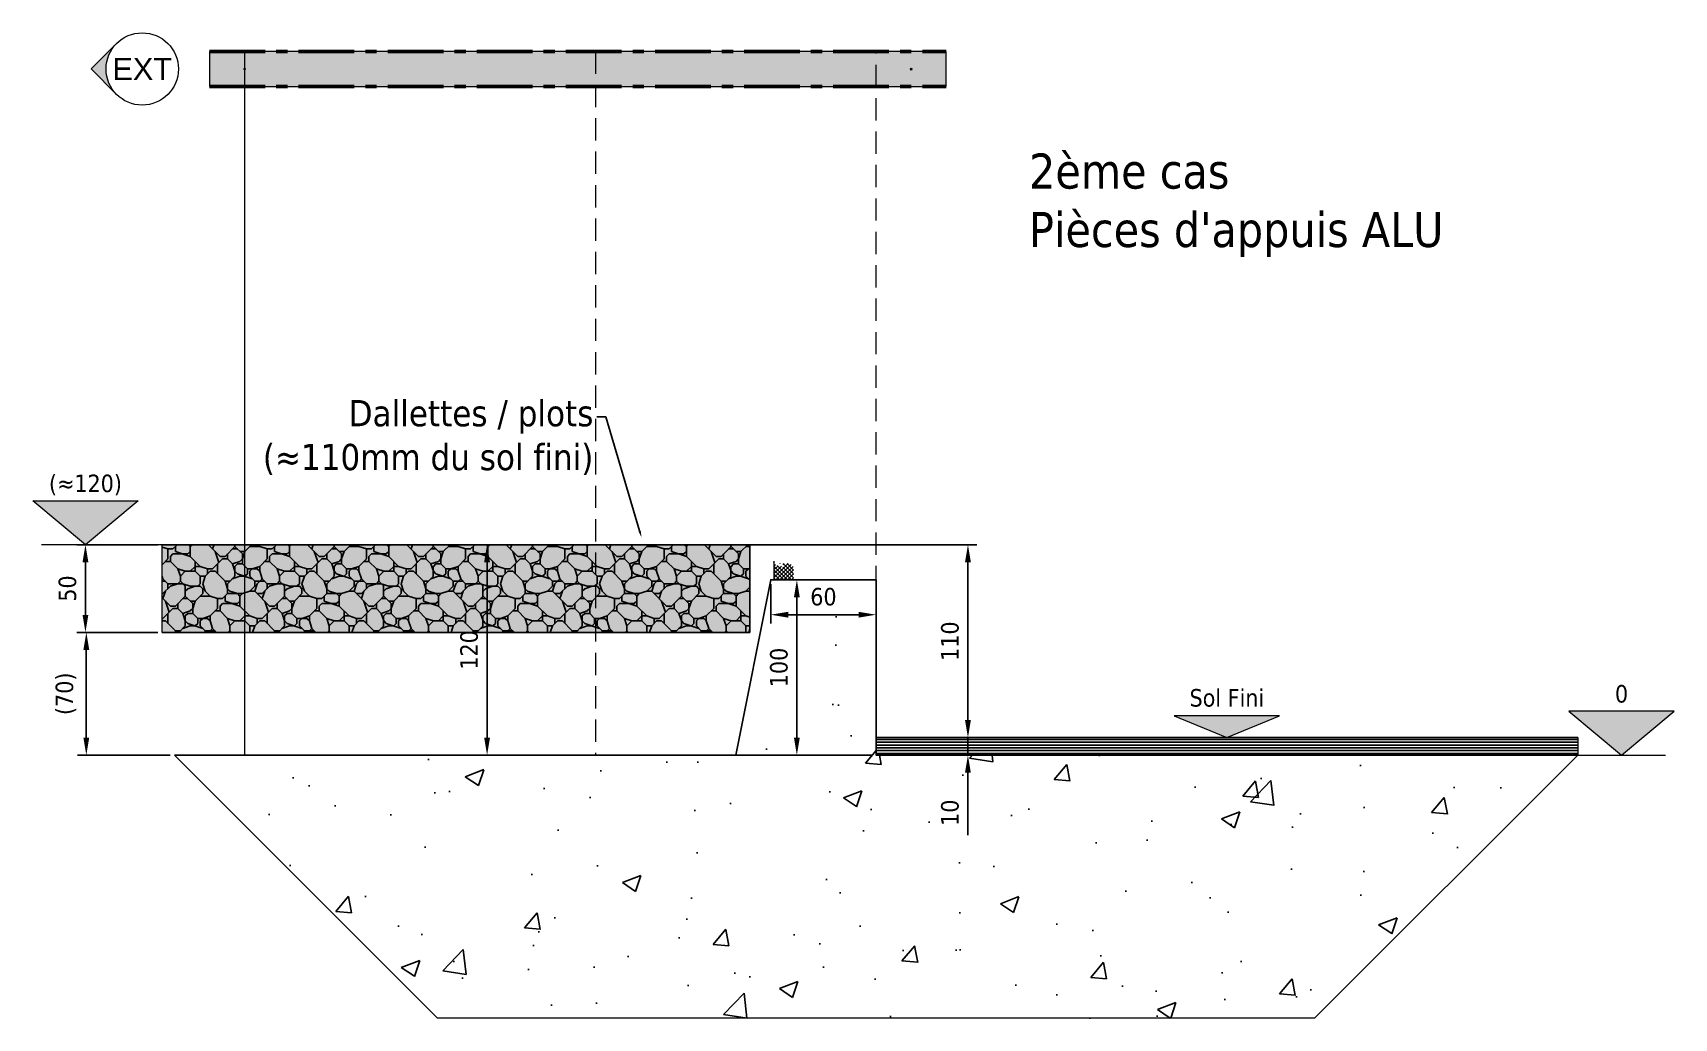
# Model space of a CAD drawing. Header units: millimetres. Extents: x -20000 to 230000, y -17405 to 24510.
# Drawn here: x 67519 to 68455, y -15036 to -14474 of the extents above; entities that cross this region are included whole.
import ezdxf
from ezdxf import colors
from ezdxf.entities.mleader import LeaderData, LeaderLine
from ezdxf.enums import TextEntityAlignment as Align
from ezdxf.math import Vec2, Vec3

# ---------------------------------------------------------------- set-up
doc = ezdxf.new("R2010")
doc.units = ezdxf.units.MM
doc.header["$PDMODE"] = 35
doc.header["$PDSIZE"] = 0.5
doc.linetypes.add('AXES', pattern=[50.800000000000004, 31.75, -6.35, 6.35, -6.35])
doc.linetypes.add('CACHE', pattern=[9.524999999999999, 6.35, -3.175])
doc.layers.get('0').update_dxf_attribs({"lineweight": 13})
doc.layers.get('Defpoints').update_dxf_attribs({"true_color": 0xc2a584})
doc.layers.add('0 - Invisible', color=43, linetype='Continuous', lineweight=0, plot=False)
for name, color, linetype, lineweight in [('1 - Axe', 1, 'AXES', 0), ('1 - BETON', 251, 'Continuous', 25), ('1 - Bois', 44, 'Continuous', 13), ('1 - Béton', 251, 'Continuous', 25), ('1 - Cotation', 32, 'Continuous', 13), ('1 - INTERROMPU', 253, 'CACHE', 13), ('1 - Silicone', 40, 'Continuous', 13), ('1 - Texte', 7, 'Continuous', 13), ('Texte', 7, 'Continuous', 13)]:
    doc.layers.add(name, color=color, linetype=linetype, lineweight=lineweight)
doc.layers.add('1 - Cache', color=7, linetype='Continuous', lineweight=0, true_color=0xffffff)
doc.styles.get("Standard").update_dxf_attribs({"font": 'ARIALUNI.TTF'})
doc.styles.add('Texte Poralu', font='tahomabd.ttf')
doc.dimstyles.new('30 - 1000', dxfattribs={"dimtxt": 10, "dimasz": 10, "dimexe": 5, "dimexo": 2.5, "dimgap": 5, "dimtad": 1, "dimdec": 1, "dimtxsty": 'Texte Poralu', "dimcen": 5, "dimazin": 0, "dimtfac": 1, "dimtdec": 1, "dimtmove": 0, "dimatfit": 3, "dimfxl": 1, "dimarcsym": 0})

# ---------------------------------------------------------------- blocks, each defined once
blk = doc.blocks.new('*U199')
blk.add_hatch(color=256).paths.add_polyline_path([(25, 0), (55, 25), (-5, 25)])
blk.add_line((0, 0), (50, 0))
blk.add_lwpolyline([(25, 0), (55, 25), (-5, 25), (25, 0)])
at = {"style": 'Texte Poralu'}
blk.add_attdef('HAUTEUR', text='', height=10, dxfattribs=at).set_placement((25, 34.99999999999997), align=Align.MIDDLE_CENTER)
blk = doc.blocks.new('*U200')
blk.add_hatch(color=256).paths.add_polyline_path([(0, 0), (29.99999999999999, 12.5), (-30.00000000000001, 12.5)])
blk.add_lwpolyline([(0, 0), (29.99999999999999, 12.5), (-30.00000000000001, 12.5), (0, 0)])
at = {"layer": 'Texte', "insert": (-7.105427357601002e-15, 17.5), "char_height": 10, "attachment_point": 8, "style": 'Texte Poralu'}
blk.add_mtext('Sol Fini', dxfattribs=at)
blk = doc.blocks.new('*U198')
h = blk.add_hatch(color=256)
edge = h.paths.add_edge_path()
edge.add_line((-29.16815472393788, 0), (-14.58407736197061, -14.58407736196894))
edge.add_arc((1.326938559031987e-11, 1.103117597267556e-11), 20.62500000001327, 180.0000000000306, 224.9999999999923, ccw=False)
edge.add_arc((8.125056183416746e-12, -8.900435943814955e-12), 20.62500000000813, 135.0000000000017, 179.9999999999753, ccw=False)
edge.add_line((-14.58407736197061, 14.58407736196894), (-29.16815472393788, 0))
for p, q in [((-14.58407736197061, 14.58407736196894), (-29.16815472393787, 0.001705469134321902)), ((-29.16815472393787, 0.001705469134321902), (-14.58407736196841, -14.58407736197114))]:
    blk.add_line(p, q)
blk.add_circle((0, 0), 20.625)
at = {"insert": (0, 0), "char_height": 12.5, "attachment_point": 5}
blk.add_mtext('EXT', dxfattribs=at)
blk = doc.blocks.new('*U245')
at = {"layer": '1 - Béton'}
h = blk.add_hatch(dxfattribs=at)
h.set_pattern_fill('ANSI31', color=256, scale=0.5, angle=135, style=0)
h.set_pattern_definition([(180, (-47384.83492681682, -3825.168548134762), (-3.33066907387547e-16, -1.5875), [])])
h.paths.add_polyline_path([(0, 9.999999999997726), (399.9999999999986, 9.999999999990905), (399.9999999999986, -9.09494701772925e-12), (0, 0)])
at = {"layer": '0 - Invisible'}
blk.add_lwpolyline([(0, 9.999999999997726), (399.9999999999986, 9.999999999990905), (399.9999999999986, -9.09494701772925e-12), (0, 0), (0, 9.999999999997726)], dxfattribs=at)
at = {"layer": '1 - Béton'}
blk.add_lwpolyline([(399.9999999999986, 9.999999999990905), (0, 9.999999999997726), (0, 0), (399.9999999999986, -9.09494701772925e-12)], dxfattribs=at)
blk = doc.blocks.new('*U228')
at = {"layer": '1 - Cache'}
blk.add_hatch(color=256, dxfattribs=at).paths.add_polyline_path([(-20, -10), (400.0000000000182, -10), (400.0000000000182, 10), (-20, 10)])
at = {"layer": '0 - Invisible'}
blk.add_lwpolyline([(-20, -10), (400.0000000000182, -10), (400.0000000000182, 10), (-20, 10)], close=True, dxfattribs=at)
for p in [(0, 0), (380.0000000000182, 0)]:
    blk.add_point(p, dxfattribs=at)
at = {"layer": '1 - Axe', "lineweight": 50}
for p, q in [((-20, 10), (400.0000000000182, 10)), ((-20, -10), (400.0000000000182, -10))]:
    blk.add_line(p, q, dxfattribs=at)
blk = doc.blocks.new('*U265')
at = {"layer": '1 - BETON'}
h = blk.add_hatch(dxfattribs=at)
h.set_pattern_fill('112', color=256, scale=40, angle=135, style=0, pattern_type=2)
h.set_pattern_definition([(135, (26.58578643755413, -8.585786437626904), (-56.5685424949238, 3.552713678800501e-15), [12, -14, 2, -12]), (135, (9.615223689076998, -2.928932188134523), (-56.5685424949238, 3.552713678800501e-15), [2, -10, 8, -20]), (135, (3.958369439584629, -0.1005050633883329), (-56.5685424949238, 3.552713678800501e-15), [2, -38]), (135, (15.27207793856938, -14.24264068711928), (-56.5685424949238, 3.552713678800501e-15), [8, -32]), (135, (15.27207793856938, -19.89949493661166), (-56.5685424949238, 3.552713678800501e-15), [4, -36]), (135, (-7.355339059400137, -2.928932188134523), (-56.5685424949238, 3.552713678800501e-15), [4, -2, 2, -32]), (135, (2.544155877211523, -15.65685424949238), (-56.5685424949238, 3.552713678800501e-15), [6, -34]), (135, (6.786796564330814, -25.55634918610404), (-56.5685424949238, 3.552713678800501e-15), [4, -36]), (135, (-7.355339059400137, -17.07106781186547), (-56.5685424949238, 3.552713678800501e-15), [2, -12, 6, -20]), (135, (-3.11269837228086, -24.14213562373095), (-56.5685424949238, 3.552713678800501e-15), [4, -36]), (135, (-14.42640687126561, -15.65685424949238), (-56.5685424949238, 3.552713678800501e-15), [4, -36]), (135, (-10.18376618414632, -22.72792206135785), (-56.5685424949238, 3.552713678800501e-15), [4, -36]), (135, (-22.91168824550419, -12.82842712474618), (-56.5685424949238, 3.552713678800501e-15), [4, -36]), (225, (27.99999999992724, -10), (-7.105427357601002e-15, -56.5685424949238), [8, -2, 4, -16, 8, -2]), (225, (8.201010126703906, -26.97056274847714), (-7.105427357601002e-15, -56.5685424949238), [2, -38]), (225, (12.4436508138232, -14.24264068711928), (-7.105427357601002e-15, -56.5685424949238), [4, -8, 2, -26]), (225, (6.786796564330814, -17.07106781186548), (-7.105427357601002e-15, -56.5685424949238), [4, -8, 6, -22]), (225, (9.615223689076998, -5.757359312880713), (-7.105427357601002e-15, -56.5685424949238), [2, -20, 4, -2, 4, -8]), (225, (11.02943725145009, -1.514718625761429), (-7.105427357601002e-15, -56.5685424949238), [2, -38]), (225, (-0.2842712475346616, -7.171572875253808), (-7.105427357601002e-15, -56.5685424949238), [2, -2, 6, -30]), (225, (2.544155877211523, -1.514718625761427), (-7.105427357601002e-15, -56.5685424949238), [4, -16, 2, -2, 2, -14]), (225, (6.786796564330814, 8.384776310850235), (-7.105427357601002e-15, -56.5685424949238), [6, -34]), (225, (-17.2548339960118, -9.999999999999996), (-7.105427357601002e-15, -56.5685424949238), [2, -2, 2, -34]), (225, (-11.59797974651943, -1.514718625761425), (-7.105427357601002e-15, -56.5685424949238), [6, -34]), (225, (-13.01219330889251, 4.142135623730955), (-7.105427357601002e-15, -56.5685424949238), [2, -38]), (180, (18.10050506331558, -0.1005050633883346), (-28.28427124800001, -28.284271248), [2.8284, -53.740142496]), (180, (-5.941125497027045, -29.79898987322333), (-28.28427124800001, -28.284271248), [2.8284, -8.4852, 8.4852, -36.769742496]), (180, (-4.526911934653953, -22.72792206135785), (-28.28427124800001, -28.284271248), [5.6568, -14.142136, 2.8284, -33.94120649599999]), (180, (-8.76955262177323, -15.65685424949238), (-28.28427124800001, -28.284271248), [5.6568, -19.799, 2.8284, -28.284342496]), (180, (15.27207793856938, -14.24264068711928), (-28.28427124800001, -28.284271248), [2.8284, -53.740142496]), (180, (8.201010126703906, -7.171572875253808), (-28.28427124800001, -28.284271248), [8.485280000000001, -48.083262496]), (180, (-0.2842712475346616, -4.343145750507617), (-28.28427124800001, -28.284271248), [2.8284, -16.97056, 2.8284, -33.941182496]), (180, (-7.355339059400137, -2.928932188134523), (-28.28427124800001, -28.284271248), [5.6568, -50.911742496]), (180, (-13.01219330889251, 2.727922061357857), (-28.28427124800001, -28.284271248), [5.6568, -50.911742496]), (180, (-4.526911934653953, 11.21320343559643), (-28.28427124800001, -28.284271248), [2.8284, -53.740142496]), (180, (-15.84062043363869, -5.757359312880709), (-28.28427124800001, -28.284271248), [2.8284, -53.740142496]), (180, (-17.2548339960118, -12.82842712474619), (-28.28427124800001, -28.284271248), [2.8284, -53.740142496]), (180, (-25.74011537025035, -9.999999999999996), (-28.28427124800001, -28.284271248), [2.8284, -53.740142496]), (180, (1.129942314838431, -36.8700576850888), (-28.28427124800001, -28.284271248), [2.8284, -53.740142496]), (180, (-1.698484809907754, -11.41421356237309), (-28.28427124800001, -28.284271248), [2.8284, -53.740142496]), (180, (-15.84062043363869, -19.89949493661166), (-28.28427124800001, -28.284271248), [2.8284, -19.799, 2.8284, -31.112742496]), (180, (12.44365081382318, -17.07106781186548), (-28.28427124800001, -28.284271248), [5.6568, -50.911742496]), (180, (5.372583001957722, -24.14213562373095), (-28.28427124800001, -28.284271248), [8.4852, -48.083342496]), (270, (15.27207793856938, -19.89949493661166), (28.284271248, -28.28427124800001), [4.2428, -52.325742496]), (270, (1.129942314838431, -2.928932188134521), (28.284271248, -28.28427124800001), [2.8284, -53.740142496]), (270, (-11.59797974651943, 1.313708498984765), (28.284271248, -28.28427124800001), [2.8284, -53.740142496]), (270, (-7.355339059400137, -14.24264068711928), (28.284271248, -28.28427124800001), [2.8284, -53.740142496]), (270, (-13.01219330889251, -17.07106781186547), (28.284271248, -28.28427124800001), [2.8284, -53.740142496]), (270, (-10.18376618414632, -22.72792206135785), (28.284271248, -28.28427124800001), [2.8284, -53.740142496]), (270, (-14.42640687126561, -15.65685424949238), (28.284271248, -28.28427124800001), [2.8284, -53.740142496]), (270, (19.51471862568866, -15.65685424949238), (28.284271248, -28.28427124800001), [2.8284, -53.740142496]), (270, (3.958369439584615, -19.89949493661166), (28.284271248, -28.28427124800001), [2.8284, -53.740142496]), (270, (12.44365081382318, -11.41421356237309), (28.284271248, -28.28427124800001), [5.6568, -50.911742496]), (270, (9.615223689076998, -2.928932188134523), (28.284271248, -28.28427124800001), [5.6568, -50.911742496]), (270, (-17.2548339960118, -7.171572875253805), (28.284271248, -28.28427124800001), [5.6568, -50.911742496]), (270, (-1.698484809907754, -8.585786437626902), (28.284271248, -28.28427124800001), [2.8284, -53.740142496]), (270, (2.544155877211537, 4.142135623730951), (28.284271248, -28.28427124800001), [5.6568, -33.94112000000001, 2.8284, -14.142222496]), (270, (6.786796564330814, -25.55634918610404), (28.28424312479999, -28.28427124800001), [5.6568, -11.313708, 5.6568, -33.941234496]), (270, (25.17157287518104, -12.82842712474619), (28.284271248, -28.28427124800001), [5.656, -14.144, 5.656, -14.144, 2.828, -14.140542496]), (161.56505118, (9.615223689076998, -8.585786437626904), (-28.28427124890702, 28.2842712460221), [8.943999999999999, -4.472, 4.472, -71.55471907999998]), (161.56505118, (-11.59797974651943, -21.31370849898476), (-28.28427124890702, 28.2842712460221), [8.943999999999999, -80.49871908]), (161.56505118, (8.201010126703906, -1.514718625761429), (-28.28427124890702, 28.2842712460221), [4.472, -84.97071907999998]), (161.56505118, (19.51471862568866, -15.65685424949238), (-28.28427124890702, 28.2842712460221), [4.472, -84.97071907999998]), (161.56505118, (6.786796564330814, -17.07106781186548), (-28.28427124890702, 28.2842712460221), [4.472, -84.97071907999998]), (161.56505118, (9.615223689076998, -25.55634918610404), (-28.28427124890702, 28.2842712460221), [4.472, -84.97071907999998]), (198.43494882, (2.544155877211523, -24.14213562373095), (-28.28427124890702, -28.2842712460221), [4.472, -84.97071907999998]), (198.43494882, (-7.355339059400137, -14.24264068711928), (-28.28427124890702, -28.2842712460221), [4.472, -84.97071907999998]), (198.43494882, (9.615223689076998, 8.384776310850238), (-28.28427124890702, -28.2842712460221), [4.472, -84.97071907999998]), (198.43494882, (12.44365081382318, -25.55634918610404), (-28.28427124890702, -28.2842712460221), [4.472, -84.97071907999998]), (198.43494882, (15.27207793856938, -0.1005050633883329), (-28.28427124890702, -28.2842712460221), [4.472, -31.304, 4.472, -49.19471908]), (251.56505118, (-4.526911934653953, -28.38477631085023), (-28.2842712460221, -28.28427124890702), [4.472, -84.97071907999998]), (251.56505118, (-15.84062043363869, -5.757359312880709), (-28.2842712460221, -28.28427124890702), [4.472, -84.97071907999998]), (251.56505118, (-8.76955262177323, -24.14213562373095), (-28.2842712460221, -28.28427124890702), [4.472, -84.97071907999998]), (251.56505118, (18.10050506331557, -19.89949493661166), (-28.2842712460221, -28.28427124890702), [4.472, -84.97071907999998]), (288.43494882, (1.129942314838431, 5.556349186104047), (28.28427124602209, -28.28427124890703), [4.471999999999991, -84.97071907999984]), (288.43494882, (-11.59797974651943, 4.142135623730951), (28.28427124602209, -28.28427124890703), [4.471999999999991, -84.97071907999984]), (288.43494882, (2.544155877211523, -15.65685424949238), (28.28427124602209, -28.28427124890703), [4.471999999999991, -84.97071907999984]), (288.43494882, (-7.355339059400137, -17.07106781186547), (28.28427124602209, -28.28427124890703), [4.471999999999991, -84.97071907999984]), (288.43494882, (-22.91168824550419, -12.82842712474618), (28.28427124602209, -28.28427124890703), [4.471999999999991, -84.97071907999984]), (288.43494882, (23.75735931280795, -5.757359312880714), (28.28427124602209, -28.28427124890703), [6.70799999999999, -82.73471907999985])])
h.paths.add_polyline_path([(-350, 0), (-15, 0), (-15, -50), (-350, -50)])
at = {"layer": '1 - Cache'}
blk.add_hatch(color=256, dxfattribs=at).paths.add_polyline_path([(-350, 0), (-15, 0), (-15, -50), (-350, -50)])
at = {"layer": '0 - Invisible'}
blk.add_lwpolyline([(-350, 0), (-15, 0), (-15, -50), (-350, -50)], close=True, dxfattribs=at)
at = {"layer": '1 - BETON'}
blk.add_lwpolyline([(-350, 0), (-15, 0), (-15, -50), (-350.0000000000073, -50)], dxfattribs=at)
blk = doc.blocks.new('*U203')
blk.add_hatch(color=256).paths.add_polyline_path([(-43.75, 0), (-73.75, 25), (-13.75, 25)])
blk.add_line((0, 0), (-68.75, 0))
blk.add_lwpolyline([(-43.75, 0), (-73.75, 25), (-13.75, 25), (-43.75, 0)])
at = {"style": 'Texte Poralu'}
blk.add_attdef('HAUTEUR', text='', height=10, dxfattribs=at).set_placement((-43.75000000000001, 34.99999999999997), align=Align.MIDDLE_CENTER)
blk = doc.blocks.new('*D257')
at = {"layer": '1 - Cotation', "color": 0, "lineweight": -2, "transparency": 16777216}
for p, q in [((67590.53970082394, -14766.26779066064), (67544.28970082394, -14766.26779066064)), ((67549.28970082394, -14776.26779066064), (67549.28970082394, -14806.26779066064)), ((67590.53970082394, -14816.26779066064), (67544.28970082394, -14816.26779066064))]:
    blk.add_line(p, q, dxfattribs=at)
at = {"layer": '1 - Cotation', "color": 0, "transparency": 16777216}
for points in [[(67547.62303415727, -14776.26779066064), (67550.95636749061, -14776.26779066064), (67549.28970082394, -14766.26779066064)], [(67547.62303415727, -14806.26779066064), (67550.95636749061, -14806.26779066064), (67549.28970082394, -14816.26779066064)]]:
    blk.add_solid(points, dxfattribs=at)
at = {"layer": 'Defpoints', "color": 0, "transparency": 16777216}
for p in [(67593.03970082394, -14766.26779066064), (67549.28970082394, -14816.26779066064), (67593.03970082394, -14816.26779066064)]:
    blk.add_point(p, dxfattribs=at)
at = {"layer": '1 - Cotation', "color": 0, "transparency": 16777216, "insert": (67539.0848653639, -14791.26779066063), "char_height": 10, "attachment_point": 5, "rotation": 90, "style": 'Texte Poralu'}
blk.add_mtext('50', dxfattribs=at)
blk = doc.blocks.new('*D258')
at = {"layer": '1 - Cotation', "color": 0, "lineweight": -2, "transparency": 16777216}
for p, q in [((67925.53970082394, -14766.26779066064), (67773.246441221, -14766.26779066064)), ((67778.246441221, -14876.26779066065), (67778.246441221, -14776.26779066064)), ((67997.50002455681, -14886.26779066065), (67773.246441221, -14886.26779066065))]:
    blk.add_line(p, q, dxfattribs=at)
at = {"layer": '1 - Cotation', "color": 0, "transparency": 16777216}
for points in [[(67776.57977455432, -14776.26779066064), (67779.91310788767, -14776.26779066064), (67778.246441221, -14766.26779066064)], [(67776.57977455432, -14876.26779066065), (67779.91310788767, -14876.26779066065), (67778.246441221, -14886.26779066065)]]:
    blk.add_solid(points, dxfattribs=at)
at = {"layer": 'Defpoints', "color": 0, "transparency": 16777216}
for p in [(67778.246441221, -14766.26779066064), (67928.03970082394, -14766.26779066064), (68000.00002455681, -14886.26779066065)]:
    blk.add_point(p, dxfattribs=at)
at = {"layer": '1 - Cotation', "color": 0, "transparency": 16777216, "insert": (67768.04160576095, -14826.26779066063), "char_height": 10, "attachment_point": 5, "rotation": 90, "style": 'Texte Poralu'}
blk.add_mtext('120', dxfattribs=at)
blk = doc.blocks.new('*U264')
at = {"layer": '1 - BETON'}
h = blk.add_hatch(dxfattribs=at)
h.set_pattern_fill('CONCRETE', color=256, scale=15, style=0, pattern_type=2)
h.set_pattern_definition([(49.99999999999999, (119.9999999999928, 150), (107.589027390113, -9.412820247389266), [11.25, -123.75]), (355, (119.9999999999928, 150), (-20.81270004195, 112.8288200550018), [9, -99]), (100.4514, (128.9657519999928, 149.215599), (86.77640725710323, 103.415931309143), [9.5610285, -105.1713168]), (46.18420000000002, (119.9999999999928, 179.9999999999999), (160.0861572938467, -24.82785214935271), [16.87499999999972, -185.6249999999977]), (96.6356, (133.3405117499928, 177.9310039499999), (140.1994058323055, 146.1176806350663), [14.3415432, -157.75695]), (351.1842, (119.9999999999928, 179.9999999999999), (140.1992917700441, 146.1177901387987), [13.5, -148.5]), (21, (134.9999999999928, 172.5), (89.53605781776925, -60.39283359980082), [11.25, -123.75]), (326.0000000000001, (134.9999999999928, 172.5), (36.49729978823726, 108.772506757028), [9, -99]), (71.4514, (142.4613349499928, 167.4672591), (126.0333942872235, 48.37957450649286), [9.5610285, -105.1713168]), (37.50000000000001, (119.9999999999928, 150), (1.8239782975936, 49.93407807469672), [0, -97.8, 0, -100.5, 0, -99.375]), (7.499999999999999, (119.9999999999928, 150), (39.46043061632229, 59.16175678235403), [0, -57.3, 0, -95.55, 0, -37.875]), (327.5, (86.54999999999279, 150), (80.07336542586135, -3.383230760156963), [0, -37.5, 0, -117, 0, -155.25]), (317.5, (71.54999999999279, 150), (87.47792540135794, 15.01574734984766), [0, -48.75, 0, -77.69999999999999, 0, -110.25])])
h.paths.add_polyline_path([(399.9999999999927, -100), (249.9999999999927, -250), (-250, -250.0000000000001), (-400, -100), (-80, -100), (-60, 0), (0, 0), (0, -100)])
at = {"layer": '0 - Invisible'}
blk.add_lwpolyline([(399.9999999999927, -100), (249.9999999999927, -250), (-250, -250.0000000000001), (-400, -100)], dxfattribs=at)
at = {"layer": '1 - BETON'}
blk.add_lwpolyline([(399.9999999999927, -100), (0, -100), (0, 0), (-60, 0), (-80, -100), (-400, -100)], dxfattribs=at)
blk = doc.blocks.new('*D260')
at = {"layer": '1 - Cotation', "color": 0, "lineweight": -2, "transparency": 16777216}
for p, q in [((67925.53970082394, -14766.26779066064), (68057.37857028114, -14766.26779066064)), ((68052.37857028114, -14866.26779066065), (68052.37857028114, -14776.26779066064)), ((68002.5000245568, -14876.26779066065), (68057.37857028114, -14876.26779066065))]:
    blk.add_line(p, q, dxfattribs=at)
at = {"layer": '1 - Cotation', "color": 0, "transparency": 16777216}
for points in [[(68050.71190361447, -14776.26779066064), (68054.04523694782, -14776.26779066064), (68052.37857028114, -14766.26779066064)], [(68050.71190361447, -14866.26779066065), (68054.04523694782, -14866.26779066065), (68052.37857028114, -14876.26779066065)]]:
    blk.add_solid(points, dxfattribs=at)
at = {"layer": 'Defpoints', "color": 0, "transparency": 16777216}
for p in [(67923.03970082394, -14766.26779066064), (68052.37857028114, -14766.26779066064), (68000.0000245568, -14876.26779066065)]:
    blk.add_point(p, dxfattribs=at)
at = {"layer": '1 - Cotation', "color": 0, "transparency": 16777216, "insert": (68042.1737348211, -14821.26779066064), "char_height": 10, "attachment_point": 5, "rotation": 90, "style": 'Texte Poralu'}
blk.add_mtext('110', dxfattribs=at)
blk = doc.blocks.new('*D261')
at = {"layer": '1 - Cotation', "color": 0, "lineweight": -2, "transparency": 16777216}
for p, q in [((67942.5000245568, -14786.26779066065), (67959.85736432875, -14786.26779066065)), ((67954.85736432875, -14876.26779066065), (67954.85736432875, -14796.26779066065)), ((67922.5000245568, -14886.26779066065), (67959.85736432875, -14886.26779066065))]:
    blk.add_line(p, q, dxfattribs=at)
at = {"layer": '1 - Cotation', "color": 0, "transparency": 16777216}
for points in [[(67953.19069766208, -14796.26779066065), (67956.52403099542, -14796.26779066065), (67954.85736432875, -14786.26779066065)], [(67953.19069766208, -14876.26779066065), (67956.52403099542, -14876.26779066065), (67954.85736432875, -14886.26779066065)]]:
    blk.add_solid(points, dxfattribs=at)
at = {"layer": 'Defpoints', "color": 0, "transparency": 16777216}
for p in [(67940.0000245568, -14786.26779066065), (67954.85736432875, -14786.26779066065), (67920.0000245568, -14886.26779066065)]:
    blk.add_point(p, dxfattribs=at)
at = {"layer": '1 - Cotation', "color": 0, "transparency": 16777216, "insert": (67944.65252886871, -14836.26779066064), "char_height": 10, "attachment_point": 5, "rotation": 90, "style": 'Texte Poralu'}
blk.add_mtext('100', dxfattribs=at)
blk = doc.blocks.new('*D262')
at = {"layer": '1 - Cotation', "color": 0, "lineweight": -2, "transparency": 16777216}
for p, q in [((67940.0000245568, -14788.76779066065), (67940.0000245568, -14811.18840673589)), ((68000.0000245568, -14788.76779066065), (68000.0000245568, -14811.18840673589)), ((67990.0000245568, -14806.18840673589), (67950.0000245568, -14806.18840673589))]:
    blk.add_line(p, q, dxfattribs=at)
at = {"layer": '1 - Cotation', "color": 0, "transparency": 16777216}
for points in [[(67950.0000245568, -14804.52174006923), (67950.0000245568, -14807.85507340256), (67940.0000245568, -14806.18840673589)], [(67990.0000245568, -14804.52174006923), (67990.0000245568, -14807.85507340256), (68000.0000245568, -14806.18840673589)]]:
    blk.add_solid(points, dxfattribs=at)
at = {"layer": 'Defpoints', "color": 0, "transparency": 16777216}
for p in [(67940.0000245568, -14786.26779066065), (68000.0000245568, -14786.26779066065), (67940.0000245568, -14806.18840673589)]:
    blk.add_point(p, dxfattribs=at)
at = {"layer": '1 - Cotation', "color": 0, "transparency": 16777216, "insert": (67970.0000245568, -14795.98357127585), "char_height": 10, "attachment_point": 5, "style": 'Texte Poralu'}
blk.add_mtext('60', dxfattribs=at)
blk = doc.blocks.new('*D259')
at = {"layer": '1 - Cotation', "color": 0, "lineweight": -2, "transparency": 16777216}
for p, q in [((67590.53970082394, -14816.26779066064), (67544.78970082394, -14816.26779066064)), ((67549.78970082394, -14876.26779066065), (67549.78970082394, -14826.26779066064)), ((67597.5000245568, -14886.26779066065), (67544.78970082394, -14886.26779066065))]:
    blk.add_line(p, q, dxfattribs=at)
at = {"layer": '1 - Cotation', "color": 0, "transparency": 16777216}
for points in [[(67548.12303415727, -14826.26779066064), (67551.45636749061, -14826.26779066064), (67549.78970082394, -14816.26779066064)], [(67548.12303415727, -14876.26779066065), (67551.45636749061, -14876.26779066065), (67549.78970082394, -14886.26779066065)]]:
    blk.add_solid(points, dxfattribs=at)
at = {"layer": 'Defpoints', "color": 0, "transparency": 16777216}
for p in [(67549.78970082394, -14816.26779066064), (67593.03970082394, -14816.26779066064), (67600.0000245568, -14886.26779066065)]:
    blk.add_point(p, dxfattribs=at)
at = {"layer": '1 - Cotation', "color": 0, "transparency": 16777216, "insert": (67538.18123876887, -14851.26779066063), "char_height": 10, "attachment_point": 5, "rotation": 90, "style": 'Texte Poralu'}
blk.add_mtext('(70)', dxfattribs=at)
blk = doc.blocks.new('*D263')
at = {"layer": '1 - Cotation', "color": 0, "lineweight": -2, "transparency": 16777216}
for p, q in [((68052.37857028114, -14866.26779066065), (68052.37857028114, -14856.26779066065)), ((68002.5000245568, -14876.26779066065), (68057.37857028114, -14876.26779066065)), ((68052.37857028114, -14876.26779066065), (68052.37857028114, -14886.26779066065)), ((68002.5000245568, -14886.26779066065), (68057.37857028114, -14886.26779066065)), ((68052.37857028114, -14896.26779066065), (68052.37857028114, -14931.94945620799))]:
    blk.add_line(p, q, dxfattribs=at)
at = {"layer": '1 - Cotation', "color": 0, "transparency": 16777216}
for points in [[(68050.71190361447, -14866.26779066065), (68054.04523694782, -14866.26779066065), (68052.37857028114, -14876.26779066065)], [(68050.71190361447, -14896.26779066065), (68054.04523694782, -14896.26779066065), (68052.37857028114, -14886.26779066065)]]:
    blk.add_solid(points, dxfattribs=at)
at = {"layer": 'Defpoints', "color": 0, "transparency": 16777216}
for p in [(68000.0000245568, -14876.26779066065), (68000.0000245568, -14886.26779066065), (68052.37857028114, -14886.26779066065)]:
    blk.add_point(p, dxfattribs=at)
at = {"layer": '1 - Cotation', "color": 0, "transparency": 16777216, "insert": (68042.1737348211, -14919.10862343431), "char_height": 10, "attachment_point": 5, "rotation": 90, "style": 'Texte Poralu'}
blk.add_mtext('10', dxfattribs=at)

msp = doc.modelspace()

# ---------------------------------------------------------------- hatches: boundary and pattern name
at = {"layer": '1 - Silicone'}
h = msp.add_hatch(dxfattribs=at)
h.set_pattern_fill('ANSI37', color=256, scale=0.5)
h.set_pattern_definition([(45, (67880.0000245568, -14786.26779066065), (-1.122532015133644, 1.122532015133644), []), (135, (67880.0000245568, -14786.26779066065), (-1.122532015133644, -1.122532015133644), [])])
h.paths.add_polyline_path([(67953.0000245568, -14779.96779066065, 0.4142135623730105), (67950.0000245568, -14776.96779066065), (67948.30002455678, -14776.96779066065), (67948.0000245568, -14776.66779066065), (67947.70002455678, -14776.96779066065), (67944.35002455678, -14776.96779066065), (67944.51918219593, -14777.01779066065, -0.1689727348152328), (67947.62241215145, -14778.0973361152, -1), (67946.87763696213, -14779.03824520611, 0.1689727348152638), (67944.51918219593, -14778.21779066065), (67944.35002455677, -14778.21779066065, -0.4027578893816571), (67941.75202906257, -14775.71986618163), (67941.75202906257, -14786.26779066065), (67953.0000245568, -14786.26779066065)])

# ---------------------------------------------------------------- linework, layer by layer
at = {"layer": '0 - Invisible'}
msp.add_lwpolyline([(67941.75202906257, -14786.26779066065), (67953.0000245568, -14786.26779066065)], dxfattribs=at)
at = {"layer": '1 - Bois'}
msp.add_line((67640.00002455685, -14484.96807471892), (67640.00002455681, -14886.26779066065), dxfattribs=at)
at = {"layer": '1 - INTERROMPU', "ltscale": 2}
for p, q in [((67840.00002455678, -14484.96807471892), (67840.00002455682, -14886.26779066065)), ((68000.0000245568, -14886.26779066065), (68000.00002455676, -14484.96807471892))]:
    msp.add_line(p, q, dxfattribs=at)
at = {"layer": '1 - Silicone'}
msp.add_lwpolyline([(67941.75202906257, -14775.71986618163), (67941.75202906257, -14786.26779066065)], dxfattribs=at)

# ---------------------------------------------------------------- block references
for name, p in [('*U228', (67640.00002455676, -14494.96807471892)), ('*U265', (67943.03970082394, -14766.26779066064)), ('*U264', (68000.0000245568, -14786.26779066065)), ('*U245', (68000.0000245568, -14886.26779066065))]:
    msp.add_blockref(name, p)
msp.add_blockref('*U203', (67593.03970082394, -14766.26779066064)).add_auto_attribs({'HAUTEUR': '(≈120)'})
at = {"layer": 'Texte'}
for name, p in [('*U198', (67581.66030377168, -14494.96807471892)), ('*U200', (68200.0000245568, -14876.26779066065))]:
    msp.add_blockref(name, p, dxfattribs=at)
msp.add_blockref('*U199', (68400.0000245568, -14886.26779066065), dxfattribs=at).add_auto_attribs({'HAUTEUR': '0'})

# ---------------------------------------------------------------- texts
at = {"layer": '1 - Texte', "insert": (68087.19474760676, -14543.15202878123), "char_height": 20, "attachment_point": 1, "style": 'Texte Poralu'}
msp.add_mtext_dynamic_manual_height_columns("2ème cas\\PPièces d'appuis ALU", width=579.5209257092283, gutter_width=300, heights=[0], dxfattribs=at)

# ---------------------------------------------------------------- dimensions: what is measured, and where the dimension line sits
at = {"layer": '1 - Cotation'}
for base, p1, p2, picture, middle in [((67549.28970082394, -14816.26779066064), (67593.03970082394, -14766.26779066064), (67593.03970082394, -14816.26779066064), '*D257', (67539.0848653639, -14791.26779066063)), ((67778.246441221, -14766.26779066064), (68000.00002455681, -14886.26779066065), (67928.03970082394, -14766.26779066064), '*D258', (67768.04160576095, -14826.26779066063)), ((68052.37857028114, -14766.26779066064), (68000.0000245568, -14876.26779066065), (67923.03970082394, -14766.26779066064), '*D260', (68042.1737348211, -14821.26779066064)), ((67954.85736432875, -14786.26779066065), (67920.0000245568, -14886.26779066065), (67940.0000245568, -14786.26779066065), '*D261', (67944.65252886871, -14836.26779066064)), ((68052.37857028114, -14886.26779066065), (68000.0000245568, -14876.26779066065), (68000.0000245568, -14886.26779066065), '*D263', (68042.1737348211, -14919.10862343431))]:
    dim = msp.add_linear_dim(base=base, p1=p1, p2=p2, angle=90, dimstyle='30 - 1000', dxfattribs=at)
    dim.commit()
    dim.dimension.update_dxf_attribs({"geometry": picture, "text_midpoint": middle})
dim = msp.add_linear_dim(base=(67940.0000245568, -14806.18840673589), p1=(68000.0000245568, -14786.26779066065), p2=(67940.0000245568, -14786.26779066065), dimstyle='30 - 1000', dxfattribs=at)
dim.commit()
dim.dimension.update_dxf_attribs({"geometry": '*D262', "text_midpoint": (67970.0000245568, -14795.98357127585)})
dim = msp.add_linear_dim(base=(67549.78970082394, -14816.26779066064), p1=(67600.0000245568, -14886.26779066065), p2=(67593.03970082394, -14816.26779066064), angle=90, text='(<>)', dimstyle='30 - 1000', dxfattribs=at)
dim.commit()
dim.dimension.update_dxf_attribs({"geometry": '*D259', "text_midpoint": (67538.18123876887, -14851.26779066063)})

# ---------------------------------------------------------------- leaders
at = {"layer": '1 - Texte'}
ml = msp.add_multileader_mtext('Standard', dxfattribs=at)
ml.set_content('Dallettes / plots\\P({\\A1;\\fTahoma|b0|i0|c0|p34;≈}110mm du sol fini)', color=256, style='Texte Poralu')
ml.set_leader_properties()
ml.build(insert=Vec2(0, 0))
ml.multileader.update_dxf_attribs({"dogleg_length": 5})
ctx = ml.context
ctx.base_point, ctx.char_height, ctx.plane_origin = Vec3(67619.13624727805, -14693.31346835336), 15, Vec3(67858.44887817375, -14717.05647659651)
ctx.text_align_type = 2
notes = []
notes.append((ctx, [(0, (1, 1, 0), (67845.86290946744, -14693.31346835336), (-1, 0), 5, [(0, [(67866.33714610976, -14762.22469388453)], 0, [])])]))
ctx.mtext.insert, ctx.mtext.alignment, ctx.mtext.flow_direction = Vec3(67838.86290946744, -14683.73825008607), 3, 5
for ctx, leaders in notes:
    for number, flags, end, landing, length, lines in leaders:
        leader = LeaderData()
        leader.index, (leader.has_last_leader_line, leader.has_dogleg_vector, leader.attachment_direction) = number, flags
        leader.last_leader_point, leader.dogleg_vector, leader.dogleg_length = Vec3(end), Vec3(landing), length
        for number, points, colour, breaks in lines:
            line = LeaderLine()
            line.index, line.vertices, line.color, line.breaks = number, Vec3.list(points), colors.encode_raw_color(colour), breaks
            leader.lines.append(line)
        ctx.leaders.append(leader)

doc.saveas('drawing.dxf')
